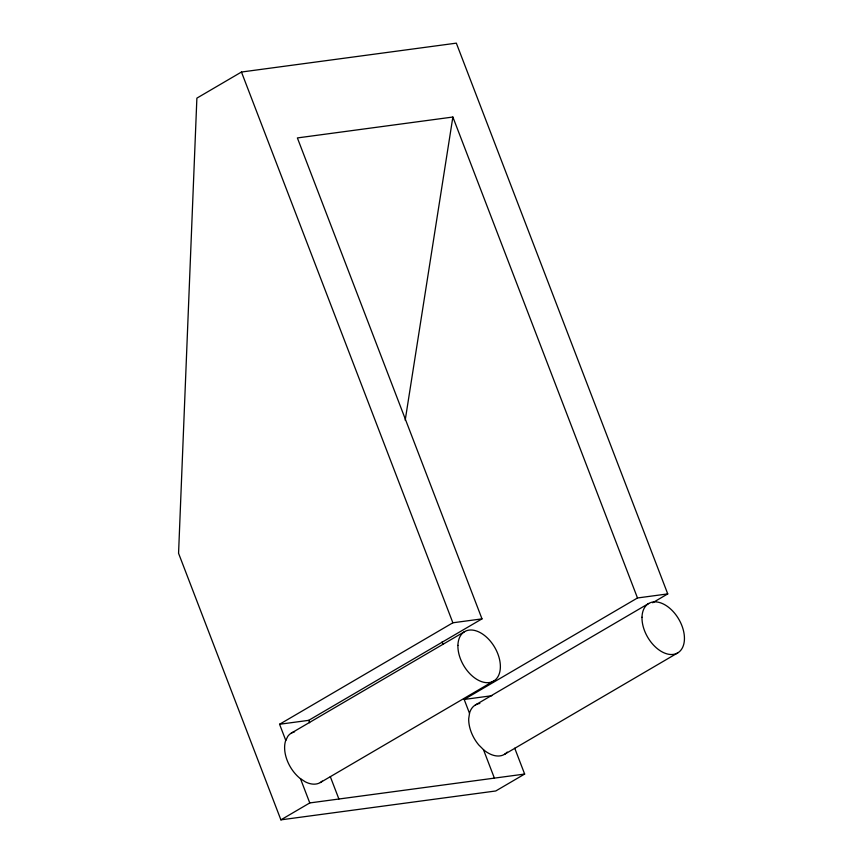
<?xml version="1.0" encoding="UTF-8"?>
<svg xmlns="http://www.w3.org/2000/svg" width="863" height="863" viewBox="0 0 863 863"><rect width="100%" height="100%" fill="white"/><g stroke="black" fill="none" stroke-linecap="round" stroke-linejoin="round"><path stroke-width="1.29" d="M405.2 420.216L452.87 117.034L297.379 137.929L481.996 618.868L308.695 720.346L279.569 724.262L285.793 740.454M652.633 602.762L667.746 593.906L456.333 43.15L241.457 72.028L196.883 98.134L178.565 553.291L280.896 819.85L495.772 790.972L524.65 774.057L514.726 748.189M279.569 724.262L452.87 622.784L481.996 618.868M291.273 733.14L464.564 631.662M320.389 782.504L493.69 681.036M469.515 713.345L464.186 699.451L637.487 597.973L667.746 593.906M475.362 704.985L648.652 603.507M280.896 819.85L309.774 802.935L524.65 774.057M504.477 754.348L677.779 652.87M464.186 699.451L491.824 695.729M452.87 117.034L637.487 597.973M241.457 72.028L452.87 622.784M442.093 641.91L443.053 644.402M483.442 749.602L494.391 778.124M308.695 720.346L309.623 722.763M330.313 776.657L338.9 799.019M300.443 778.62L309.774 802.935M322.277 781.091A28.662 17.983 59.6 0 1 305.211 781.792L299.741 778.146A28.662 17.983 59.6 0 1 285.502 741.058L287.767 736.366A28.662 17.983 59.6 0 1 294.563 731.824M507.217 752.072A28.662 17.983 59.6 0 1 483.819 749.99L478.771 744.952A28.662 17.983 59.6 0 1 468.706 718.728L469.591 712.903A28.662 17.983 59.6 0 1 479.85 703.442M457.908 645.405A28.662 17.983 59.6 0 0 489.192 682.579A28.662 17.983 59.6 0 0 490.281 641.058A28.662 17.983 59.6 0 0 457.908 645.405M641.996 617.25A28.662 17.983 59.6 0 0 673.28 654.413A28.662 17.983 59.6 0 0 674.359 612.903A28.662 17.983 59.6 0 0 641.996 617.25"/></g></svg>
